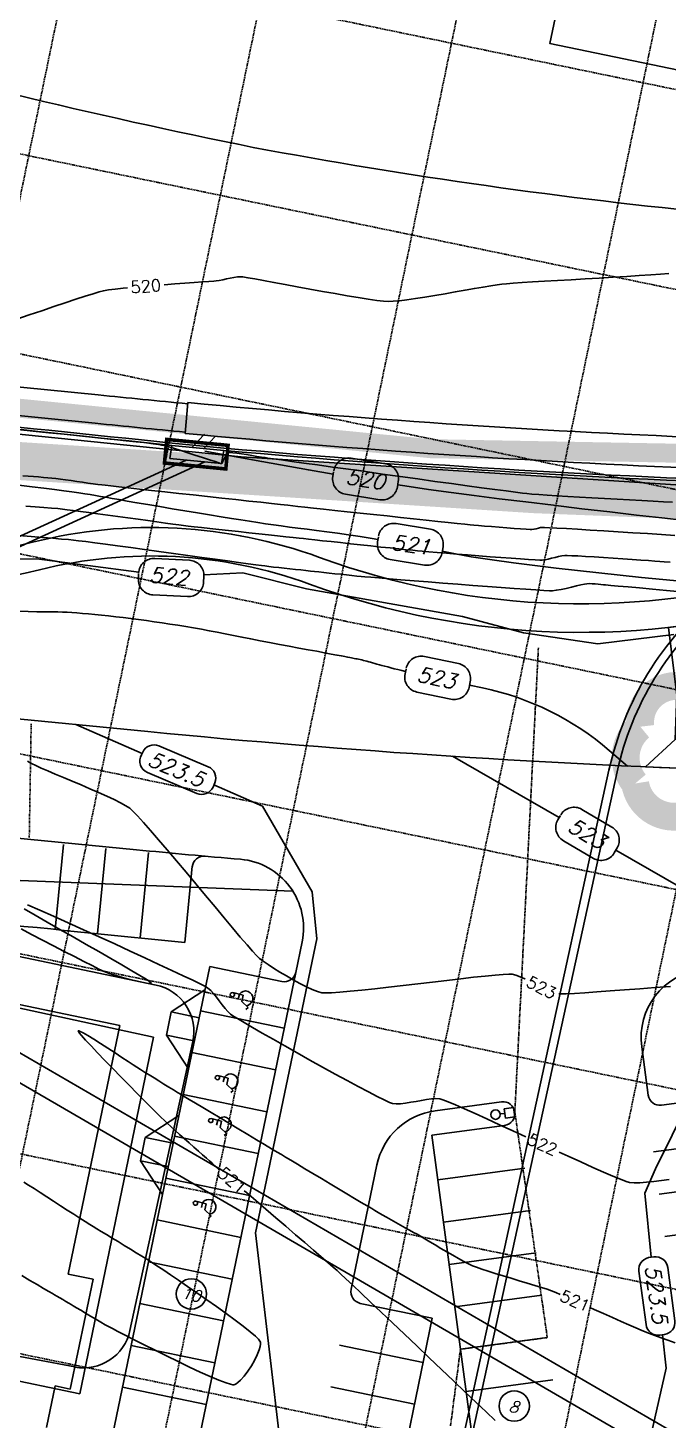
# Model space of a CAD drawing. Header units: inches. Extents: x 3071 to 5995, y 4947 to 7102.
# Drawn here: x 4398.5 to 4533.5, y 6333.6 to 6626.8 of the extents above; entities that cross this region are included whole.
import ezdxf

# ---------------------------------------------------------------- set-up
doc = ezdxf.new("R2010")
doc.units = ezdxf.units.IN
doc.header["$MEASUREMENT"] = 0
for name, pattern in [('DIVIDE2', [0.625, 0.25, -0.125, 0, -0.125, 0, -0.125]), ('HIDDEN', [0.375, 0.25, -0.125]), ('PHANTOM2', [1.25, 0.625, -0.125, 0.125, -0.125, 0.125, -0.125])]:
    doc.linetypes.add(name, pattern=pattern)
for name, color, linetype in [('BOC', 4, 'Continuous'), ('COUNT', 11, 'Continuous'), ('EC', 3, 'Continuous'), ('EX-BOC', 41, 'Continuous'), ('EX-GUT', 41, 'Continuous'), ('EX-STORM', 150, 'Continuous'), ('EX-UTIL-STM', 150, 'Continuous'), ('FUT-PBC', 78, 'Continuous'), ('FUT-SITES', 78, 'Continuous'), ('GRID', 254, 'HIDDEN'), ('hatch-ol', 7, 'Continuous'), ('I-P', 3, 'Continuous'), ('INLET PROTECTION', 5, 'Continuous'), ('LIGHTS', 7, 'Continuous'), ('LIMITS OF DISTURBANCE', 1, 'HIDDEN'), ('LOTLINE', 3, 'PHANTOM2'), ('LS-WALKS', 7, 'Continuous'), ('PC', 43, 'Continuous'), ('PROP-PAD', 77, 'Continuous'), ('PSTM', 3, 'Continuous'), ('SANDBAGS', 3, 'Continuous'), ('sidewalk', 7, 'Continuous'), ('SILT FENCE', 200, 'Continuous'), ('STRIPING', 11, 'Continuous')]:
    doc.layers.add(name, color=color, linetype=linetype)
doc.styles.add('L50', font='simplex', dxfattribs={"height": 2.5})
doc.styles.add('L60', font='SIMPLEX.shx', dxfattribs={"height": 2.4})
doc.styles.add('L80', font='simplex.shx', dxfattribs={"oblique": 15, "height": 4})

msp = doc.modelspace()

# ---------------------------------------------------------------- linework, layer by layer
at = {"layer": 'BOC', "color": 7}
for p, q in [((4423.81, 6478.6), (4336.75, 6487.07)), ((4421.39, 6453.72), (4334.33, 6462.18)), ((4454.99, 6427.89), (4456.32, 6434.31)), ((4454.99, 6427.89), (4431.81, 6316.27)), ((4529.3, 6402.04), (4527.94, 6412.19)), ((4498.37, 6400.62), (4484.38, 6398.75)), ((4547.47, 6401.95), (4532.11, 6399.9)), ((4499.03, 6395.66), (4483.67, 6393.61)), ((4483.67, 6393.61), (4493.34, 6321.25)), ((4466.66, 6361.13), (4472.1, 6387.32)), ((4483.78, 6355.02), (4468.6, 6358.17)), ((4472.6, 6301.17), (4483.78, 6355.02))]:
    msp.add_line(p, q, dxfattribs=at)
for centre, radius, start, end in [((4617.29, 8469.22), 2000, 264.44843, 268.12025), ((4617.29, 8469.22), 2025, 264.44843, 265.07281), ((4442.12, 6437.26), 14.5, 348.2726, 85.0728), ((4542.31, 6414.12), 14.5, 97.6144, 187.6144), ((4498.7, 6398.14), 2.5, 7.6144, 97.6144), ((4531.77, 6402.38), 2.5, 187.6144, 277.6144), ((4486.3, 6384.37), 14.5, 97.6144, 168.2726), ((4498.7, 6398.14), 2.5, 277.6144, 7.6144), ((4469.11, 6360.62), 2.5, 168.2726, 258.2726)]:
    msp.add_arc(centre, radius, start, end, dxfattribs=at)
at = {"layer": 'COUNT', "color": 7}
msp.add_circle((4501.05, 6336.55), 3.2, dxfattribs=at)
at = {"layer": 'EC', "color": 44, "ltscale": 0.4, "flags": 128}
for points, elevation in [([(4427.23, 6572.73), (4427.25, 6572.73), (4429.49, 6572.9), (4431.62, 6573.06), (4433.58, 6573.19), (4435.29, 6573.32), (4436.68, 6573.42), (4437.68, 6573.5), (4438.22, 6573.55), (4438.87, 6573.65), (4439.59, 6573.8), (4440.37, 6573.97), (4441.17, 6574.14), (4441.95, 6574.29), (4442.68, 6574.39), (4443.32, 6574.43), (4443.85, 6574.38), (4444.89, 6574.21), (4446.37, 6573.95), (4448.21, 6573.62), (4450.37, 6573.23), (4452.75, 6572.79), (4455.3, 6572.31), (4457.95, 6571.83), (4460.63, 6571.34), (4463.28, 6570.87), (4465.81, 6570.42), (4468.17, 6570.03), (4470.28, 6569.69), (4472.09, 6569.43), (4473.51, 6569.26), (4474.49, 6569.19), (4475.5, 6569.24), (4476.83, 6569.36), (4478.44, 6569.57), (4480.25, 6569.83), (4482.23, 6570.14), (4484.32, 6570.49), (4486.46, 6570.85), (4488.6, 6571.22), (4490.68, 6571.59), (4492.66, 6571.94), (4494.48, 6572.25), (4496.09, 6572.51), (4497.43, 6572.72), (4498.44, 6572.85), (4499.4, 6572.94), (4500.84, 6573.05), (4502.71, 6573.17), (4504.92, 6573.31), (4507.43, 6573.46), (4510.15, 6573.62), (4513.03, 6573.79), (4515.99, 6573.97), (4518.98, 6574.14), (4521.93, 6574.32), (4524.76, 6574.49), (4527.41, 6574.66), (4529.82, 6574.81), (4531.92, 6574.96), (4533.64, 6575.09)], 520), ([(4396.16, 6565.46), (4398.8, 6566.37), (4401.42, 6567.26), (4403.96, 6568.13), (4406.37, 6568.94), (4408.59, 6569.68), (4410.57, 6570.33), (4412.24, 6570.85), (4413.55, 6571.24), (4414.45, 6571.46), (4415.48, 6571.64), (4416.89, 6571.82), (4418.62, 6572), (4419.49, 6572.09)], 520), ([(4534.45, 6526.92), (4532.52, 6527.02), (4530.33, 6527.14), (4527.94, 6527.28), (4525.39, 6527.42), (4522.76, 6527.56), (4520.08, 6527.71), (4517.42, 6527.86), (4514.82, 6528.01), (4512.35, 6528.15), (4510.05, 6528.29), (4507.99, 6528.42), (4506.22, 6528.54), (4504.78, 6528.65), (4503.74, 6528.74), (4502.78, 6528.84), (4501.29, 6529.03), (4499.32, 6529.29), (4496.93, 6529.6), (4494.17, 6529.97), (4491.11, 6530.39), (4487.81, 6530.84), (4484.32, 6531.32), (4480.7, 6531.82), (4477.01, 6532.33), (4473.31, 6532.85), (4469.66, 6533.36), (4466.11, 6533.85), (4462.73, 6534.32), (4459.56, 6534.77), (4456.68, 6535.17), (4454.14, 6535.53), (4452, 6535.83), (4450.31, 6536.06), (4449.13, 6536.23), (4448.53, 6536.31), (4447.74, 6536.43), (4446.78, 6536.58), (4445.72, 6536.76), (4444.62, 6536.94), (4443.54, 6537.11), (4442.55, 6537.25), (4441.72, 6537.35), (4441.21, 6537.39), (4440.93, 6537.38), (4440.81, 6537.36), (4440.76, 6537.35), (4440.7, 6537.31), (4440.56, 6537.19), (4440.35, 6536.91), (4440.07, 6536.44), (4439.75, 6535.81), (4439.55, 6535.38), (4439.45, 6535.16), (4439.41, 6535.08), (4439.4, 6535.07), (4439.39, 6535.06), (4439.33, 6535.06), (4439.23, 6535.08), (4439.12, 6535.1), (4438.8, 6535.2), (4437.98, 6535.47), (4436.78, 6535.86), (4435.3, 6536.34), (4433.69, 6536.86), (4432.05, 6537.39), (4430.51, 6537.88), (4429.19, 6538.3), (4428.2, 6538.61), (4427.68, 6538.76), (4427.21, 6538.87), (4426.66, 6538.97), (4426.07, 6539.07), (4425.48, 6539.16), (4424.93, 6539.25), (4424.45, 6539.31), (4423.99, 6539.37), (4422.92, 6539.48), (4421.32, 6539.66), (4419.25, 6539.88), (4416.77, 6540.14), (4413.95, 6540.44), (4410.86, 6540.77), (4407.57, 6541.12), (4404.14, 6541.48), (4400.63, 6541.85), (4397.12, 6542.22)], 520), ([(4534.9, 6519.94), (4532.1, 6520.12), (4529.13, 6520.31), (4526.06, 6520.5), (4522.98, 6520.69), (4519.96, 6520.88), (4517.08, 6521.05), (4514.41, 6521.22), (4512.04, 6521.36), (4510.03, 6521.47), (4508.48, 6521.56), (4507.44, 6521.62), (4507.01, 6521.63), (4506.61, 6521.57), (4506.14, 6521.46), (4505.66, 6521.34), (4505.19, 6521.23), (4504.79, 6521.18), (4504.38, 6521.18), (4503.55, 6521.23), (4502.4, 6521.31), (4501.01, 6521.41), (4499.47, 6521.53), (4497.87, 6521.65), (4496.28, 6521.78), (4494.8, 6521.9), (4493.51, 6522.01), (4492.5, 6522.1), (4491.79, 6522.17), (4490.62, 6522.28), (4489.05, 6522.45), (4487.13, 6522.65), (4484.92, 6522.88), (4482.47, 6523.14), (4479.84, 6523.42), (4477.07, 6523.72), (4474.24, 6524.02), (4471.38, 6524.33), (4468.56, 6524.63), (4465.83, 6524.93), (4463.24, 6525.2), (4460.85, 6525.46), (4458.71, 6525.69), (4456.89, 6525.89), (4455.42, 6526.05), (4454.37, 6526.16), (4453.31, 6526.28), (4451.78, 6526.44), (4449.86, 6526.65), (4447.6, 6526.9), (4445.07, 6527.17), (4442.32, 6527.47), (4439.41, 6527.79), (4436.41, 6528.11), (4433.37, 6528.45), (4430.34, 6528.78), (4427.4, 6529.1), (4424.6, 6529.4), (4422.01, 6529.69), (4419.67, 6529.95), (4417.65, 6530.17), (4416.01, 6530.35), (4414.81, 6530.49), (4414.11, 6530.57), (4413.25, 6530.68), (4412.26, 6530.81), (4411.17, 6530.97), (4410, 6531.13), (4408.81, 6531.3), (4407.62, 6531.47), (4406.46, 6531.63), (4405.38, 6531.77), (4404.4, 6531.9), (4403.57, 6531.99), (4402.74, 6532.07), (4401.8, 6532.16), (4400.78, 6532.24), (4399.69, 6532.32), (4398.58, 6532.41), (4397.46, 6532.49)], 521), ([(4533.92, 6514.28), (4532.66, 6514.39), (4531.75, 6514.46), (4530.73, 6514.54), (4529.37, 6514.63), (4527.73, 6514.75), (4525.89, 6514.88), (4523.92, 6515.01), (4521.88, 6515.15), (4519.85, 6515.28), (4517.89, 6515.4), (4516.08, 6515.51), (4514.49, 6515.6), (4513.18, 6515.66), (4512.22, 6515.7), (4511.69, 6515.7), (4511.09, 6515.62), (4510.41, 6515.48), (4509.69, 6515.3), (4508.94, 6515.11), (4508.22, 6514.94), (4507.54, 6514.8), (4506.94, 6514.72), (4506.43, 6514.73), (4505.46, 6514.78), (4504.09, 6514.86), (4502.39, 6514.98), (4500.43, 6515.12), (4498.26, 6515.28), (4495.96, 6515.45), (4493.6, 6515.64), (4491.23, 6515.82), (4488.93, 6516.01), (4486.75, 6516.18), (4484.77, 6516.34), (4483.05, 6516.49), (4481.66, 6516.61), (4480.66, 6516.69), (4479.64, 6516.79), (4478.3, 6516.92), (4476.69, 6517.09), (4474.87, 6517.28), (4472.89, 6517.49), (4470.8, 6517.72), (4468.65, 6517.95), (4466.51, 6518.18), (4464.42, 6518.41), (4462.43, 6518.62), (4460.61, 6518.82), (4459.01, 6519), (4457.67, 6519.14), (4456.65, 6519.25), (4455.7, 6519.36), (4454.43, 6519.49), (4452.9, 6519.66), (4451.15, 6519.84), (4449.23, 6520.05), (4447.19, 6520.27), (4445.08, 6520.5), (4442.94, 6520.73), (4440.83, 6520.96), (4438.79, 6521.19), (4436.86, 6521.4), (4435.1, 6521.59), (4433.56, 6521.77), (4432.27, 6521.91), (4431.3, 6522.03), (4430.33, 6522.15), (4429.04, 6522.32), (4427.49, 6522.53), (4425.72, 6522.78), (4423.79, 6523.04), (4421.73, 6523.33), (4419.61, 6523.62), (4417.46, 6523.92), (4415.33, 6524.21), (4413.28, 6524.5), (4411.36, 6524.76), (4409.6, 6524.99), (4408.06, 6525.19), (4406.79, 6525.35), (4405.84, 6525.46), (4404.82, 6525.57), (4403.48, 6525.68), (4401.86, 6525.82), (4400.03, 6525.97), (4398.04, 6526.12)], 522), ([(4536.26, 6508.08), (4533.14, 6508.36), (4530.19, 6508.62), (4527.46, 6508.87), (4525.04, 6509.09), (4522.99, 6509.27), (4521.39, 6509.41), (4520.32, 6509.51), (4519.84, 6509.55), (4519.33, 6509.59), (4518.73, 6509.65), (4518.1, 6509.71), (4517.47, 6509.75), (4516.88, 6509.77), (4516.37, 6509.76), (4515.87, 6509.69), (4515.12, 6509.52), (4514.18, 6509.3), (4513.12, 6509.04), (4512.01, 6508.78), (4510.92, 6508.55), (4509.92, 6508.37), (4509.09, 6508.27), (4508.46, 6508.28), (4507.27, 6508.34), (4505.6, 6508.44), (4503.5, 6508.58), (4501.06, 6508.75), (4498.33, 6508.95), (4495.39, 6509.17), (4492.31, 6509.41), (4489.16, 6509.65), (4485.99, 6509.9), (4482.9, 6510.14), (4479.93, 6510.38), (4477.17, 6510.6), (4474.68, 6510.8), (4472.53, 6510.98), (4470.79, 6511.12), (4469.52, 6511.23), (4468.81, 6511.29), (4467.89, 6511.38), (4466.84, 6511.48), (4465.69, 6511.61), (4464.48, 6511.74), (4463.25, 6511.87), (4462.05, 6512), (4460.9, 6512.13), (4459.84, 6512.24), (4458.93, 6512.34), (4458.09, 6512.43), (4457.13, 6512.54), (4456.05, 6512.65), (4454.91, 6512.77), (4453.73, 6512.9), (4452.55, 6513.03), (4451.41, 6513.15), (4450.32, 6513.27), (4449.34, 6513.39), (4448.49, 6513.49), (4447.79, 6513.58), (4446.59, 6513.74), (4444.95, 6513.96), (4442.92, 6514.24), (4440.58, 6514.56), (4437.97, 6514.92), (4435.16, 6515.31), (4432.21, 6515.71), (4429.18, 6516.13), (4426.13, 6516.55), (4423.11, 6516.96), (4420.19, 6517.36), (4417.43, 6517.73), (4414.89, 6518.07), (4412.63, 6518.37), (4410.7, 6518.62), (4409.18, 6518.81), (4408.11, 6518.94), (4407.06, 6519.04), (4405.59, 6519.17), (4403.76, 6519.33), (4401.62, 6519.51), (4399.22, 6519.7), (4396.63, 6519.91)], 523), ([(4398.43, 6472.35), (4399.3, 6471.86), (4400.15, 6471.44), (4401.29, 6470.93), (4402.69, 6470.32), (4404.28, 6469.65), (4406.01, 6468.92), (4407.84, 6468.15), (4409.72, 6467.36), (4411.6, 6466.56), (4413.42, 6465.77), (4415.14, 6465), (4416.71, 6464.27), (4418.07, 6463.59), (4419.18, 6462.98), (4419.99, 6462.45), (4420.66, 6461.86), (4421.64, 6460.85), (4422.89, 6459.47), (4424.38, 6457.78), (4426.06, 6455.84), (4427.89, 6453.69), (4429.84, 6451.39), (4431.86, 6448.98), (4433.91, 6446.52), (4435.96, 6444.07), (4437.96, 6441.67), (4439.88, 6439.38), (4441.67, 6437.25), (4443.3, 6435.34), (4444.72, 6433.68), (4445.9, 6432.35), (4446.8, 6431.38), (4447.37, 6430.83), (4448.14, 6430.24), (4449.14, 6429.55), (4450.32, 6428.78), (4451.62, 6427.96), (4453.01, 6427.13), (4454.44, 6426.32), (4455.86, 6425.55), (4457.22, 6424.87), (4458.47, 6424.29), (4459.57, 6423.86), (4460.48, 6423.6), (4461.25, 6423.55), (4462.54, 6423.59), (4464.29, 6423.71), (4466.43, 6423.9), (4468.9, 6424.15), (4471.63, 6424.44), (4474.55, 6424.77), (4477.6, 6425.12), (4480.72, 6425.48), (4483.83, 6425.85), (4486.87, 6426.21), (4489.77, 6426.55), (4492.47, 6426.85), (4494.9, 6427.12), (4497, 6427.33), (4498.69, 6427.47), (4499.92, 6427.54), (4500.62, 6427.52), (4501.41, 6427.32), (4502.3, 6426.98), (4503.27, 6426.54), (4503.37, 6426.49)], 523), ([(4397.07, 6437.08), (4399.28, 6435.9), (4401.57, 6434.69), (4403.88, 6433.48), (4406.15, 6432.31), (4408.31, 6431.2), (4410.29, 6430.19), (4412.05, 6429.31), (4413.5, 6428.6), (4414.59, 6428.08), (4415.26, 6427.79), (4416.17, 6427.48), (4417.33, 6427.13), (4418.64, 6426.76), (4420, 6426.4), (4421.34, 6426.08), (4422.55, 6425.82), (4423.54, 6425.64), (4424.12, 6425.58), (4424.4, 6425.59), (4424.5, 6425.63), (4424.52, 6425.66), (4424.52, 6425.68), (4424.43, 6425.77), (4424.13, 6425.98), (4423.43, 6426.43), (4422.13, 6427.23), (4420.41, 6428.25), (4418.35, 6429.45), (4416.01, 6430.8), (4413.46, 6432.26), (4410.77, 6433.79), (4408.02, 6435.36), (4405.27, 6436.93), (4402.58, 6438.47), (4400.04, 6439.92), (4397.7, 6441.27)], 522), ([(4398.43, 6442.15), (4401.05, 6441), (4403.93, 6439.71), (4407.01, 6438.33), (4410.22, 6436.87), (4413.51, 6435.38), (4416.81, 6433.87), (4420.06, 6432.39), (4423.19, 6430.95), (4426.14, 6429.58), (4428.84, 6428.32), (4431.24, 6427.19), (4433.26, 6426.22), (4434.85, 6425.45), (4435.94, 6424.9), (4436.47, 6424.59), (4437.05, 6424.08), (4437.64, 6423.43), (4438.25, 6422.68), (4438.86, 6421.87), (4439.47, 6421.07), (4440.07, 6420.31), (4440.65, 6419.64), (4441.22, 6419.1), (4441.72, 6418.76), (4442.7, 6418.16), (4444.1, 6417.33), (4445.86, 6416.3), (4447.91, 6415.11), (4450.21, 6413.8), (4452.69, 6412.39), (4455.3, 6410.92), (4457.97, 6409.42), (4460.65, 6407.93), (4463.28, 6406.48), (4465.8, 6405.11), (4468.16, 6403.84), (4470.29, 6402.71), (4472.14, 6401.75), (4473.64, 6401.01), (4474.74, 6400.5), (4475.39, 6400.27), (4476.17, 6400.19), (4477.1, 6400.22), (4478.12, 6400.34), (4479.22, 6400.52), (4480.35, 6400.72), (4481.48, 6400.93), (4482.58, 6401.11), (4483.61, 6401.25), (4484.54, 6401.3), (4485.34, 6401.25), (4485.99, 6401.05), (4487.11, 6400.62), (4488.65, 6399.97), (4490.56, 6399.14), (4492.78, 6398.15), (4495.26, 6397.03), (4497.94, 6395.8), (4500.77, 6394.51), (4503.5, 6393.26)], 522), ([(4510.46, 6423.36), (4510.73, 6423.34), (4512, 6423.37), (4513.77, 6423.46), (4515.95, 6423.6), (4518.48, 6423.77), (4521.3, 6423.98), (4524.33, 6424.21), (4527.5, 6424.45), (4530.75, 6424.69), (4534, 6424.93)], 523), ([(4438.98, 6386.3), (4438.29, 6386.89), (4437.37, 6387.69), (4436.8, 6388.18), (4436.14, 6388.76), (4435.35, 6389.46), (4434.45, 6390.24), (4433.49, 6391.09), (4432.48, 6391.98), (4431.47, 6392.88), (4430.47, 6393.77), (4429.51, 6394.63), (4428.63, 6395.43), (4427.86, 6396.14), (4427.22, 6396.75), (4426.62, 6397.33), (4425.7, 6398.24), (4424.51, 6399.43), (4423.1, 6400.84), (4421.53, 6402.41), (4419.86, 6404.11), (4418.13, 6405.86), (4416.41, 6407.62), (4414.75, 6409.33), (4413.2, 6410.93), (4411.82, 6412.39), (4410.67, 6413.63), (4409.8, 6414.61), (4409.34, 6415.16), (4409.16, 6415.43), (4409.11, 6415.53), (4409.12, 6415.56), (4409.15, 6415.57), (4409.26, 6415.56), (4409.54, 6415.45), (4410.14, 6415.15), (4411.16, 6414.56), (4412.42, 6413.79), (4413.85, 6412.88), (4415.36, 6411.91), (4416.88, 6410.91), (4418.33, 6409.96), (4419.64, 6409.1), (4420.72, 6408.39), (4421.51, 6407.89), (4422.26, 6407.43), (4423.12, 6406.89), (4424.08, 6406.3), (4425.1, 6405.67), (4426.15, 6405.02), (4427.2, 6404.37), (4428.22, 6403.74), (4429.18, 6403.15), (4430.05, 6402.62), (4430.8, 6402.16), (4431.48, 6401.75), (4432.51, 6401.13), (4433.84, 6400.33), (4435.41, 6399.4), (4437.16, 6398.35), (4439.04, 6397.22), (4441, 6396.06), (4442.96, 6394.88), (4444.89, 6393.73), (4446.72, 6392.64), (4448.4, 6391.63), (4449.87, 6390.75), (4451.08, 6390.04), (4451.96, 6389.51), (4452.83, 6388.99), (4453.97, 6388.3), (4455.35, 6387.48), (4456.92, 6386.54), (4458.62, 6385.52), (4460.4, 6384.45), (4462.21, 6383.37), (4464.01, 6382.29), (4465.74, 6381.25), (4467.36, 6380.29), (4468.81, 6379.42), (4470.04, 6378.69), (4471.01, 6378.12), (4471.66, 6377.74), (4472.38, 6377.32), (4473.22, 6376.84), (4474.14, 6376.32), (4475.11, 6375.78), (4476.11, 6375.22), (4477.1, 6374.66), (4478.08, 6374.11), (4479, 6373.6), (4479.83, 6373.13), (4480.57, 6372.72), (4481.28, 6372.31), (4482.18, 6371.78), (4483.23, 6371.15), (4484.39, 6370.47), (4485.61, 6369.74), (4486.87, 6369.01), (4488.12, 6368.29), (4489.32, 6367.61), (4490.44, 6367), (4491.42, 6366.49), (4492.25, 6366.1), (4493.08, 6365.77), (4494.19, 6365.38), (4495.54, 6364.94), (4497.06, 6364.47), (4498.7, 6363.97), (4500.41, 6363.45), (4502.12, 6362.94), (4503.79, 6362.44), (4505.36, 6361.96), (4506.77, 6361.52), (4507.97, 6361.13), (4508.91, 6360.8), (4509.81, 6360.44), (4510.77, 6360.04)], 521), ([(4510.5, 6390.05), (4512.39, 6389.18), (4515.1, 6387.95), (4517.61, 6386.82), (4519.88, 6385.82), (4521.85, 6384.97), (4523.45, 6384.3), (4524.64, 6383.85), (4525.36, 6383.63), (4526.31, 6383.55), (4527.52, 6383.58), (4528.92, 6383.7), (4530.46, 6383.87), (4532.08, 6384.08), (4533.72, 6384.28)], 522), ([(4397.25, 6364.02), (4398.94, 6363.02), (4400.49, 6362.12), (4401.83, 6361.33), (4402.92, 6360.69), (4403.69, 6360.24), (4404.09, 6360), (4404.62, 6359.69), (4405.22, 6359.34), (4405.86, 6358.97), (4406.51, 6358.59), (4407.11, 6358.24), (4407.63, 6357.93), (4408.08, 6357.66), (4408.77, 6357.24), (4409.64, 6356.71), (4410.64, 6356.1), (4411.72, 6355.46), (4412.8, 6354.81), (4413.86, 6354.19), (4414.82, 6353.65), (4415.63, 6353.21), (4416.32, 6352.85), (4417.47, 6352.25), (4419.02, 6351.46), (4420.9, 6350.5), (4423.02, 6349.43), (4425.32, 6348.28), (4427.73, 6347.09), (4430.17, 6345.91), (4432.57, 6344.76), (4434.85, 6343.7), (4436.95, 6342.76), (4438.8, 6341.99), (4440.31, 6341.42), (4441.23, 6341.14), (4441.73, 6341.04), (4441.97, 6341.03), (4442.05, 6341.05), (4442.16, 6341.09), (4442.41, 6341.21), (4442.8, 6341.49), (4443.37, 6342.01), (4444.13, 6342.87), (4444.89, 6343.89), (4445.63, 6345.01), (4446.31, 6346.17), (4446.88, 6347.31), (4447.3, 6348.36), (4447.51, 6349.1), (4447.57, 6349.57), (4447.57, 6349.84), (4447.55, 6349.95), (4447.53, 6350.03), (4447.42, 6350.23), (4447.12, 6350.6), (4446.48, 6351.23), (4445.35, 6352.21), (4443.9, 6353.36), (4442.2, 6354.65), (4440.31, 6356.04), (4438.3, 6357.48), (4436.22, 6358.94), (4434.15, 6360.37), (4432.14, 6361.75), (4430.26, 6363.03), (4428.58, 6364.17), (4427.15, 6365.13), (4426.03, 6365.88), (4425.3, 6366.37), (4424.55, 6366.86), (4423.62, 6367.45), (4422.55, 6368.12), (4421.37, 6368.84), (4420.11, 6369.61), (4418.82, 6370.39), (4417.52, 6371.17), (4416.26, 6371.93), (4415.07, 6372.65), (4413.99, 6373.3), (4413.05, 6373.87), (4412.29, 6374.35), (4411.55, 6374.81), (4410.6, 6375.41), (4409.47, 6376.14), (4408.2, 6376.95), (4406.82, 6377.83), (4405.39, 6378.75), (4403.93, 6379.69), (4402.49, 6380.62), (4401.1, 6381.51), (4399.8, 6382.34), (4398.64, 6383.09), (4397.64, 6383.73)], 522), ([(4497.01, 6333.49), (4495.13, 6335.29), (4493.01, 6337.3), (4490.7, 6339.5), (4488.26, 6341.83), (4485.71, 6344.26), (4483.1, 6346.73), (4480.49, 6349.22), (4477.9, 6351.68), (4475.39, 6354.06), (4473.01, 6356.32), (4470.78, 6358.42), (4468.77, 6360.33), (4467.01, 6361.99), (4465.55, 6363.36), (4464.42, 6364.41), (4463.69, 6365.09), (4462.89, 6365.8), (4461.77, 6366.78), (4460.37, 6367.99), (4458.74, 6369.4), (4456.92, 6370.96), (4454.96, 6372.64), (4452.9, 6374.41), (4450.79, 6376.21), (4448.67, 6378.03), (4446.59, 6379.81), (4444.59, 6381.51), (4444.14, 6381.9)], 521), ([(4516.98, 6357.31), (4517.93, 6356.89), (4519.86, 6356.03), (4521.76, 6355.18), (4523.57, 6354.37), (4525.22, 6353.64), (4526.67, 6353.01), (4527.84, 6352.5), (4528.69, 6352.15), (4529.6, 6351.8), (4530.73, 6351.39), (4532.04, 6350.92), (4533.47, 6350.41), (4534.97, 6349.88)], 521)]:
    msp.add_lwpolyline(points, dxfattribs=dict(at, elevation=elevation))
at = {"layer": 'EX-BOC', "color": 7}
for points in [[(3928.81, 6631.65), (3980.49, 6616.37), (4032.49, 6602.26), (4084.58, 6589.64), (4137.98, 6578.15), (4184.95, 6569.13), (4195.54, 6567.28, 0.01364), (4324.87, 6549.01, -0.004355), (4428.88, 6538.86), (4439.79, 6537.83, 0.014718), (4564.32, 6530.42), (4575.23, 6530.06, 0.014632), (4650.48, 6529.79), (4656.45, 6529.88), (4666.13, 6530.1, -0.515766), (4689.86, 6510.27), (4694.02, 6478.49), (4699.95, 6433.68)], [(4342.36, 6592.61), (4345.54, 6626.22, 0.021175), (4445.98, 6601.67, 0.022071), (4544.64, 6587.71, 0.022886), (4642.21, 6582.84, 0.024194), (4748.36, 6587.87, 1.161851)]]:
    msp.add_lwpolyline(points, format="xyb", dxfattribs=at)
at = {"layer": 'EX-GUT', "color": 7}
msp.add_lwpolyline([(3928.96, 6632.13), (3980.63, 6616.85), (4032.62, 6602.75), (4084.69, 6590.13), (4138.08, 6578.64), (4185.04, 6569.62), (4195.62, 6567.77, 0.013639), (4324.92, 6549.51, -0.004355), (4428.93, 6539.36), (4439.83, 6538.33, 0.014718), (4564.34, 6530.92), (4575.25, 6530.56, 0.014633), (4650.47, 6530.29), (4656.44, 6530.38), (4666.06, 6530.6, -0.513958), (4690.36, 6510.28), (4694.51, 6478.56), (4700.45, 6433.74)], format="xyb", dxfattribs=at)
at = {"layer": 'EX-STORM', "color": 5}
for p, q in [((4431.64, 6541.43), (4432.25, 6547.9)), ((4433.12, 6538.53), (4435.78, 6541.29)), ((4435.67, 6538.29), (4438.1, 6540.82)), ((4748.25, 6207.05), (4245.11, 6498.96)), ((4745.49, 6202.29), (4240.79, 6495.11))]:
    msp.add_line(p, q, dxfattribs=at)
for points in [[(3826.94, 6676, 0.014942), (3999.48, 6620.54, 0.02414), (4146.37, 6585.71, 0.014135), (4312.84, 6559.47), (4413.33, 6549.54, 0.002367), (4432.23, 6547.65, 0.002367)], [(3825.3, 6670.22, 0.014911), (3997.82, 6614.78, 0.02414), (4145.27, 6579.81, 0.014143), (4312.16, 6553.51), (4412.72, 6543.57, 0.002365), (4431.66, 6541.68, 0.002365)], [(4432.25, 6547.9, 0.027224), (4650.35, 6539.04, 0.015635), (4787.47, 6545.23, 0.018516), (4883.93, 6556.21), (5427.97, 6629.37)], [(4431.64, 6541.43, 0.027224), (4650.44, 6532.54, 0.015635), (4787.97, 6538.75, 0.018506), (4884.85, 6549.78), (5431.8, 6623.33)]]:
    msp.add_lwpolyline(points, format="xyb", dxfattribs=at)
at = {"layer": 'EX-UTIL-STM', "color": 5}
for p, q in [((4428.41, 6536.12), (4428.88, 6538.86)), ((4439.32, 6535.09), (4439.79, 6537.83)), ((4428.41, 6536.12), (4439.32, 6535.09))]:
    msp.add_line(p, q, dxfattribs=at)
at = {"layer": 'FUT-PBC', "color": 7}
for p, q in [((4435.84, 6424.21), (4428.74, 6419.55)), ((4428.74, 6419.55), (4427.73, 6414.66)), ((4434.62, 6418.34), (4428.74, 6419.55)), ((4433.6, 6413.44), (4427.73, 6414.66)), ((4432.38, 6407.56), (4427.73, 6414.66)), ((4430.35, 6397.77), (4423.25, 6393.12)), ((4423.25, 6393.12), (4422.24, 6388.22)), ((4429.13, 6391.9), (4423.25, 6393.12)), ((4426.89, 6381.13), (4422.24, 6388.22)), ((4428.11, 6387), (4422.24, 6388.22))]:
    msp.add_line(p, q, dxfattribs=at)
at = {"layer": 'FUT-SITES', "color": 7, "linetype": 'Continuous'}
for p, q in [((4404.27, 6436.93), (4406, 6454.85)), ((4413.22, 6436.07), (4414.96, 6453.98)), ((4422.18, 6435.2), (4423.92, 6453.11)), ((4431.63, 6434.18), (4433.18, 6450.25)), ((4414.7, 6322.38), (4436.85, 6429.11)), ((4452.03, 6425.96), (4436.85, 6429.11)), ((4443.91, 6423.09), (4441.7, 6423.62)), ((4443.1, 6423.28), (4442.86, 6422.28)), ((4443.59, 6421.77), (4443.91, 6423.09)), ((4452.55, 6416.15), (4434.92, 6419.8)), ((4444.92, 6420.5), (4443.59, 6421.77)), ((4444.44, 6420.1), (4444.92, 6420.5)), ((4450.72, 6407.33), (4433.09, 6410.99)), ((4440.76, 6405.61), (4438.55, 6406.14)), ((4439.96, 6405.8), (4439.71, 6404.8)), ((4440.44, 6404.29), (4440.76, 6405.61)), ((4448.89, 6398.52), (4431.26, 6402.18)), ((4441.78, 6403.02), (4440.44, 6404.29)), ((4441.3, 6402.62), (4441.78, 6403.02)), ((4439.35, 6396.55), (4437.14, 6397.08)), ((4438.54, 6396.74), (4438.3, 6395.74)), ((4439.03, 6395.23), (4439.35, 6396.55)), ((4447.06, 6389.71), (4429.43, 6393.37)), ((4440.36, 6393.97), (4439.03, 6395.23)), ((4439.88, 6393.56), (4440.36, 6393.97)), ((4445.23, 6380.9), (4427.6, 6384.56)), ((4436.13, 6379.17), (4433.92, 6379.7)), ((4435.32, 6379.36), (4435.08, 6378.36)), ((4435.81, 6377.85), (4436.13, 6379.17)), ((4443.4, 6372.08), (4425.78, 6375.74)), ((4437.15, 6376.58), (4435.81, 6377.85)), ((4436.66, 6376.18), (4437.15, 6376.58)), ((4441.57, 6363.27), (4423.95, 6366.93)), ((4439.74, 6354.46), (4422.12, 6358.12)), ((4437.91, 6345.65), (4420.29, 6349.31)), ((4436.08, 6336.84), (4418.46, 6340.49))]:
    msp.add_line(p, q, dxfattribs=at)
at = {"layer": 'FUT-SITES', "color": 7}
for p, q in [((4417.89, 6416.72), (4391.45, 6422.21)), ((4407.02, 6364.33), (4417.89, 6416.72)), ((4412.24, 6363.25), (4407.02, 6364.33)), ((4407.44, 6340.12), (4412.24, 6363.25)), ((4402.42, 6332.05), (4404.23, 6340.78)), ((4404.23, 6340.78), (4407.44, 6340.12))]:
    msp.add_line(p, q, dxfattribs=at)
msp.add_circle((4432.98, 6360.15), 3.2, dxfattribs=at)
at = {"layer": 'FUT-SITES', "color": 7, "linetype": 'Continuous'}
for centre, radius, start, end in [((4435.66, 6449.88), 2.5, 84.195, 174.4673), ((3096.24, -6725.03), 13226.8, 84.205519, 84.599714), ((4452.54, 6428.4), 2.5, 258.2726, 348.2726), ((4441.6, 6423.2), 0.43, 76.3991, 217.2527), ((4441.63, 6423.22), 0.462, 217.2527, 43.4905), ((4444.39, 6422.42), 1.55, 275.3656, 146.1707), ((4438.45, 6405.72), 0.43, 76.3991, 217.2527), ((4438.48, 6405.74), 0.462, 217.2527, 43.4905), ((4441.25, 6404.94), 1.55, 275.3656, 146.1707), ((4437.04, 6396.67), 0.43, 76.3991, 217.2527), ((4437.07, 6396.69), 0.462, 217.2527, 43.4905), ((4439.83, 6395.88), 1.55, 275.3656, 146.1707), ((4433.82, 6379.28), 0.43, 76.3991, 217.2527), ((4433.85, 6379.3), 0.462, 217.2527, 43.4905), ((4436.62, 6378.5), 1.55, 275.3656, 146.1707)]:
    msp.add_arc(centre, radius, start, end, dxfattribs=at)
at = {"layer": 'GRID', "color": 253, "linetype": 'HIDDEN'}
for p, q in [((3397.1, 6848.92), (5901.72, 6331.55)), ((4448.75, 6842.29), (4156.65, 5428.21)), ((4489.15, 6833.94), (4197.04, 5419.87)), ((4529.55, 6825.6), (4237.44, 5411.52)), ((4569.94, 6817.25), (4277.84, 5403.18)), ((3388.75, 6808.53), (5893.38, 6291.15)), ((4610.34, 6808.91), (4318.24, 5394.83)), ((3380.41, 6768.13), (5885.03, 6250.75)), ((3372.06, 6727.73), (5876.69, 6210.35)), ((3363.72, 6687.33), (5868.34, 6169.96)), ((3355.38, 6646.94), (5860, 6129.56)), ((3347.03, 6606.54), (5851.65, 6089.16)), ((3338.69, 6566.14), (5843.31, 6048.77))]:
    msp.add_line(p, q, dxfattribs=at)
at = {"layer": 'hatch-ol', "linetype": 'Continuous'}
msp.add_lwpolyline([(5243.04, 6535.97), (4968.26, 6501.09), (4960.28, 6529.8), (4979.65, 6559.14), (4807.92, 6536.88), (4738.54, 6532.03), (4587.1, 6529.95), (4537.29, 6530.41), (4443.51, 6536.5), (4309.72, 6550.09), (4197.79, 6566.78), (4113.36, 6582.3), (4029.68, 6602.49), (3947.12, 6625.84), (3919.58, 6634.42), (3826.07, 6666.4), (3818.72, 6668.41, 0.43909), (3759.32, 6620.85, 5.55152)], format="xyb", dxfattribs=at)
at = {"layer": 'hatch-ol'}
msp.add_lwpolyline([(4086.22, 6552.86, 0.089797), (4141.72, 6549.77, -0.153194), (4172.5, 6544.14, 0.187911), (4246.8, 6535.7, -0.203997), (4307.13, 6526.94, 0.200627), (4400.95, 6512.69, -0.150295), (4457.89, 6509.67, 0.162222), (4562.98, 6506.54, -0.167912), (4691.56, 6501.29, -0.012422), (4702.78, 6496.57), (4705.24, 6502.04, 0.012422), (4693.75, 6506.88, 0.167912), (4561.25, 6512.29, -0.162222), (4459.96, 6515.3, 0.150295), (4399.49, 6518.51, -0.200627), (4310.25, 6532.06, 0.203997), (4245.26, 6541.5, -0.187911), (4175.29, 6549.45, 0.153194), (4140.98, 6555.72, -0.089981), (4087.51, 6558.73), (4086.29, 6552.85)], format="xyb", dxfattribs=at)
at = {"layer": 'hatch-ol', "linetype": 'Continuous'}
msp.add_lwpolyline([(4533.56, 6500.52), (4538.52, 6501.14), (4540.38, 6486.47), (4539.99, 6476.72), (4545.75, 6470.5), (4528.76, 6471.18), (4535, 6476.92), (4535.37, 6486.26), (4533.56, 6500.52)], dxfattribs=at)
at = {"layer": 'I-P', "color": 5, "lineweight": 5, "const_width": 0.75, "elevation": 520}
msp.add_lwpolyline([(4440.72, 6538.9), (4427.78, 6540.15), (4427.3, 6535.18), (4440.24, 6533.93), (4440.72, 6538.9), (4438.94, 6539.08)], dxfattribs=at)
at = {"layer": 'INLET PROTECTION', "color": 170, "ltscale": 100, "const_width": 5.87}
msp.add_lwpolyline([(4541.43, 6485.16, 0.520567), (4541.43, 6485.16, 0.765195), (4527.64, 6479.64, 0.417879), (4526.54, 6467.67, 0.6649), (4541.45, 6464.07, 0.744833), (4558.37, 6461.19, 0.975642), (4569.92, 6471.25, 0.520567), (4568.41, 6484.68, 0.520567), (4558.64, 6484.63, 0.540264), (4541.43, 6485.16)], format="xyb", close=True, dxfattribs=at)
at = {"layer": 'LIGHTS', "color": 7}
for p, q in [((4498.93, 6399.18), (4500.92, 6399.44)), ((4499.2, 6397.2), (4498.93, 6399.18)), ((4500.92, 6399.44), (4501.18, 6397.46)), ((4498.1, 6398.06), (4499.07, 6398.19)), ((4501.18, 6397.46), (4499.2, 6397.2))]:
    msp.add_line(p, q, dxfattribs=at)
msp.add_circle((4497.11, 6397.93), 1, dxfattribs=at)
at = {"layer": 'LIMITS OF DISTURBANCE', "ltscale": 100, "const_width": 4}
msp.add_lwpolyline([(3679.5, 6238.82), (3758.78, 6633.57), (3789.01, 6667.88), (3825.7, 6669.48), (3889.8, 6648.08), (3970.06, 6623.42), (4091.85, 6592.19), (4191.85, 6571.61), (4379.82, 6548.38), (4483.42, 6538.2), (4641.77, 6535.29), (4765.92, 6537.88), (5101.74, 6580.26)], dxfattribs=at)
at = {"layer": 'LOTLINE', "color": 7}
for p, q in [((4501.18, 6398.47), (4506.15, 6496.23)), ((4508.03, 6350.96), (4501.18, 6398.47)), ((4489.7, 6348.51), (4508.03, 6350.96)), ((4487.63, 6332.38), (4489.7, 6348.51))]:
    msp.add_line(p, q, dxfattribs=at)
at = {"layer": 'LS-WALKS', "color": 7}
for points in [[(4705.24, 6502.04, 0.012422), (4693.75, 6506.88, 0.167912), (4561.25, 6512.29, -0.162222), (4459.96, 6515.3, 0.150295), (4399.49, 6518.51, -0.200627), (4310.25, 6532.06, 0.203997), (4245.26, 6541.5, -0.187911), (4175.29, 6549.45, 0.153194), (4140.98, 6555.72, -0.089797), (4087.62, 6558.7, -0.089797)], [(4702.78, 6496.57, 0.012422), (4691.56, 6501.29, 0.167912), (4562.98, 6506.54, -0.162222), (4457.89, 6509.67, 0.150295), (4400.95, 6512.69, -0.200627), (4307.13, 6526.94, 0.203997), (4246.8, 6535.7, -0.187911), (4172.5, 6544.14, 0.153194), (4141.72, 6549.77, -0.089797), (4086.22, 6552.86, -0.089797)]]:
    msp.add_lwpolyline(points, format="xyb", dxfattribs=at)
at = {"layer": 'PC', "color": 44}
for p, q in [((4488.7, 6516.06), (4485.89, 6516.6)), ((4400.36, 6514.99), (4385.14, 6514.78)), ((4421.87, 6512.17), (4400.36, 6514.99)), ((4491.94, 6515.43), (4488.7, 6516.06)), ((4443.82, 6512.05), (4435.63, 6511.61)), ((4457.28, 6508.65), (4443.82, 6512.05)), ((4490.13, 6502.83), (4457.28, 6508.65)), ((4503.01, 6499.43), (4490.13, 6502.83)), ((4518.7, 6497.06), (4503.01, 6499.43)), ((4534.72, 6499.09), (4518.7, 6497.06)), ((4491.63, 6488.41), (4494.34, 6487.84)), ((4524.93, 6471.36), (4521.1, 6474.64)), ((4459.44, 6434.99), (4458.46, 6444.88)), ((4352.46, 6440.43), (4425.54, 6425.21)), ((4446.53, 6373), (4459.44, 6434.99)), ((4433.27, 6413.3), (4420.03, 6352.47)), ((4408.39, 6344.77), (4382.39, 6349.72))]:
    msp.add_line(p, q, dxfattribs=at)
for points in [[(4462.89, 6532.84), (4457.64, 6533.74), (4447.82, 6535.49), (4435.83, 6537.65)], [(4472.31, 6519.07), (4471.12, 6519.27), (4468.55, 6519.68), (4466.1, 6520.05), (4463.76, 6520.38), (4461.52, 6520.68), (4459.39, 6520.96), (4457.37, 6521.22), (4455.45, 6521.47), (4453.64, 6521.7), (4451.92, 6521.93), (4450.27, 6522.15), (4448.63, 6522.39), (4446.96, 6522.63), (4445.23, 6522.9), (4443.4, 6523.18), (4441.41, 6523.5), (4439.23, 6523.85), (4436.83, 6524.25), (4434.28, 6524.67), (4431.63, 6525.11), (4428.95, 6525.56), (4426.33, 6526), (4423.83, 6526.42), (4421.51, 6526.82), (4419.46, 6527.17), (4417.72, 6527.47), (4416.25, 6527.73), (4414.97, 6527.96), (4413.83, 6528.16), (4412.75, 6528.35), (4411.67, 6528.52), (4410.52, 6528.7), (4409.24, 6528.89), (4407.76, 6529.11), (4406.06, 6529.34), (4404.11, 6529.6), (4401.9, 6529.88), (4399.41, 6530.19), (4396.61, 6530.54)], [(4537.04, 6523.06), (4532.2, 6523.6), (4526.86, 6524.21), (4521.19, 6524.87), (4515.31, 6525.56), (4509.36, 6526.27), (4503.5, 6526.98), (4497.86, 6527.67), (4492.58, 6528.34), (4487.72, 6528.97), (4482.98, 6529.62), (4477.98, 6530.36), (4476.49, 6530.59)], [(4400.4, 6503.81), (4378.06, 6504.71), (4363.02, 6504.39), (4344.01, 6500.81), (4341.33, 6499.65), (4340.14, 6498.99), (4339.26, 6498.02), (4338.48, 6497.03)], [(4478.13, 6491.27), (4477.36, 6491.45), (4476.53, 6491.66), (4475.76, 6491.85), (4475.04, 6492.04), (4474.37, 6492.22), (4473.75, 6492.38), (4473.16, 6492.54), (4472.62, 6492.69), (4472.11, 6492.84), (4471.64, 6492.97), (4471.19, 6493.09), (4470.76, 6493.21), (4470.36, 6493.32), (4469.98, 6493.42), (4469.6, 6493.52), (4469.24, 6493.61), (4468.89, 6493.69), (4468.56, 6493.76), (4468.23, 6493.83), (4467.92, 6493.9), (4467.62, 6493.96), (4467.33, 6494.02), (4467.05, 6494.08), (4466.74, 6494.15), (4466.38, 6494.22), (4465.92, 6494.31), (4465.34, 6494.42), (4464.6, 6494.56), (4463.65, 6494.74), (4462.48, 6494.95), (4461.06, 6495.21), (4459.42, 6495.52), (4457.6, 6495.85), (4455.65, 6496.21), (4453.62, 6496.59), (4451.54, 6496.98), (4449.47, 6497.37), (4447.45, 6497.76), (4445.51, 6498.13), (4443.65, 6498.5), (4441.86, 6498.85), (4440.13, 6499.19), (4438.43, 6499.52), (4436.76, 6499.84), (4435.11, 6500.15), (4433.46, 6500.45), (4431.8, 6500.73), (4430.14, 6501.01), (4428.47, 6501.27), (4426.8, 6501.52), (4425.14, 6501.76), (4423.49, 6501.99), (4421.85, 6502.21), (4420.22, 6502.42), (4418.62, 6502.61), (4417.05, 6502.79), (4415.52, 6502.97), (4414.04, 6503.12), (4412.63, 6503.27), (4411.28, 6503.39), (4410.02, 6503.5), (4408.85, 6503.6), (4407.78, 6503.68), (4406.78, 6503.74), (4405.81, 6503.78), (4404.85, 6503.81), (4403.86, 6503.83), (4402.81, 6503.84), (4401.67, 6503.83), (4400.4, 6503.81)], [(4408.59, 6480.08), (4422.6, 6473.98)], [(4488.02, 6473.4), (4510.52, 6460.49)], [(4437.73, 6467.38), (4448, 6462.9)], [(4448, 6462.9), (4458.46, 6444.88)], [(4522.48, 6453.62), (4539.98, 6443.58), (4553.17, 6445.44)], [(4395.04, 6447.29), (4454.36, 6445.03)], [(4537.89, 6400.67), (4530.87, 6386.5)], [(4530.87, 6386.5), (4528.59, 6381.36)], [(4528.59, 6381.36), (4529.94, 6367.88)], [(4454.75, 6303.13), (4446.53, 6373)], [(4532.29, 6351.55), (4533.08, 6344.51)], [(4533.08, 6344.51), (4527.63, 6320.38)]]:
    msp.add_lwpolyline(points, dxfattribs=at)
for points in [[(4463, 6533.53, -0.414214), (4466.7, 6536.2), (4473.94, 6535.03, -0.414214), (4476.61, 6531.32), (4476.42, 6530.13, -0.414214), (4472.72, 6527.46), (4465.47, 6528.63, -0.414214), (4462.8, 6532.33), (4462.97, 6533.35)], [(4472.43, 6519.76, -0.414214), (4476.13, 6522.43), (4483.37, 6521.25, -0.414214), (4486.04, 6517.55), (4485.85, 6516.36, -0.414214), (4482.14, 6513.69), (4474.9, 6514.86, -0.414214), (4472.23, 6518.56), (4472.4, 6519.58)], [(4478.28, 6491.95, -0.414214), (4482.1, 6494.44), (4489.28, 6492.94, -0.414214), (4491.78, 6489.11), (4491.53, 6487.93, -0.414214), (4487.7, 6485.43), (4480.52, 6486.94, -0.414214), (4478.03, 6490.76), (4478.24, 6491.77)], [(4422.48, 6473.7), (4422.71, 6474.25, -0.414214), (4426.1, 6475.62), (4436.54, 6471.21, -0.414214), (4437.92, 6467.82), (4437.54, 6466.93, -0.414214), (4434.15, 6465.56), (4423.71, 6469.97, -0.450689), (4422.48, 6473.7)], [(4510.88, 6461.09, -0.414214), (4515.29, 6462.23), (4521.62, 6458.51, -0.414214), (4522.76, 6454.09), (4522.15, 6453.05, -0.414214), (4517.73, 6451.91), (4511.41, 6455.63, -0.414214), (4510.26, 6460.05), (4510.78, 6460.93)], [(4529.91, 6367.88), (4530.5, 6367.96, -0.414214), (4533.41, 6365.75), (4534.93, 6354.51, -0.414214), (4532.72, 6351.61), (4531.76, 6351.47, -0.414214), (4528.85, 6353.69), (4527.33, 6364.92, -0.450689), (4529.91, 6367.88)]]:
    msp.add_lwpolyline(points, format="xyb", dxfattribs=at)
at = {"layer": 'PC', "color": 44, "elevation": 523.74}
msp.add_lwpolyline([(4421.86, 6512.01, -0.414214), (4425.25, 6515.07), (4432.57, 6514.7, -0.414214), (4435.63, 6511.31), (4435.57, 6510.1, -0.414214), (4432.18, 6507.04), (4424.86, 6507.41, -0.414214), (4421.8, 6510.8), (4421.85, 6511.83)], format="xyb", dxfattribs=at)
at = {"layer": 'PC', "color": 44, "linetype": 'DIVIDE2', "flags": 128}
msp.add_lwpolyline([(4399.2, 6480.26), (4398.8, 6456.33)], dxfattribs=at)
at = {"layer": 'PC', "color": 44}
for centre, radius, start, end in [((4605.91, 7308.89), 801.61, 261.826, 272.17243), ((4482.01, 6429.12), 60, 49.3482, 78.1431), ((4423.5, 6415.42), 10, 347.718, 78.2371), ((4410.26, 6354.59), 10, 259.2237, 347.718)]:
    msp.add_arc(centre, radius, start, end, dxfattribs=at)
at = {"layer": 'PROP-PAD', "color": 7}
for p, q in [((4337.54, 6433.16), (4425.02, 6414.24)), ((4409.43, 6339.13), (4425.02, 6414.24)), ((4321.8, 6357.32), (4409.43, 6339.13))]:
    msp.add_line(p, q, dxfattribs=at)
at = {"layer": 'PSTM', "color": 140}
for p, q in [((4347.27, 6497.11), (4431.87, 6535.79)), ((4348.1, 6495.29), (4435.85, 6535.42)), ((4474.76, 6259.07), (4521.03, 6470.47)), ((4476.45, 6258.58), (4522.74, 6470.1))]:
    msp.add_line(p, q, dxfattribs=at)
for points in [[(4568.39, 6527.58), (4543.69, 6507.4, 0.16911), (4521.03, 6470.47)], [(4571.04, 6527.5), (4544.8, 6506.04, 0.16911), (4522.74, 6470.1)]]:
    msp.add_lwpolyline(points, format="xyb", dxfattribs=at)
at = {"layer": 'SANDBAGS', "color": 7}
msp.add_lwpolyline([(4666.63, 6590.82), (4508.53, 6623.57), (4527.67, 6714.41), (4691.96, 6680.47), (4673.29, 6589.45), (4666.63, 6590.82)], dxfattribs=at)
at = {"layer": 'sidewalk', "color": 7}
msp.add_line((4535, 6476.92), (4528.76, 6471.18), dxfattribs=at)
at = {"layer": 'SILT FENCE', "const_width": 8}
msp.add_lwpolyline([(4681.23, 6528), (4646.2, 6526.27), (4576.64, 6525.83), (4505.33, 6528.61, -0.037918), (4158.83, 6568.56, -0.041261), (3842.16, 6657.25), (3821.46, 6664.02), (3804.87, 6661.99), (3797.58, 6657.76), (3787.2, 6658.21), (3772.28, 6646.45), (3763.37, 6622.97), (3750.91, 6556.18), (3714.43, 6375.61)], format="xyb", dxfattribs=at)
at = {"layer": 'STRIPING', "color": 7}
for p, q in [((4548.73, 6392.54), (4530.39, 6390.08)), ((4503.26, 6386.64), (4484.93, 6384.19)), ((4549.92, 6383.61), (4531.58, 6381.16)), ((4504.45, 6377.72), (4486.12, 6375.27)), ((4551.11, 6374.69), (4532.78, 6372.24)), ((4505.65, 6368.8), (4487.31, 6366.35)), ((4506.84, 6359.88), (4488.5, 6357.43)), ((4481.85, 6345.72), (4464.23, 6349.38)), ((4508.03, 6350.96), (4489.7, 6348.51)), ((4480.02, 6336.91), (4462.4, 6340.57)), ((4509.22, 6342.04), (4490.89, 6339.59))]:
    msp.add_line(p, q, dxfattribs=at)

# ---------------------------------------------------------------- texts
at = {"layer": 'COUNT', "color": 7, "style": 'L60', "oblique": 15}
msp.add_text('8', height=2.4, rotation=348.2726, dxfattribs=at).set_placement((4499.76, 6335.43))
at = {"layer": 'EC', "color": 44, "ltscale": 0.4, "char_height": 2.5, "attachment_point": 5, "style": 'L50'}
for s, insert, rotation in [('{520}', (4423.36, 6572.43, 520), 4.6447), ('{523}', (4506.8, 6424.7, 523), 332.853), ('{522}', (4507, 6391.65, 522), 335.3626), ('{521}', (4441.56, 6384.1, 521), 319.4876), ('{521}', (4513.88, 6358.69, 521), 336.3065)]:
    msp.add_mtext(s, dxfattribs=dict(at, insert=insert, rotation=rotation))
at = {"layer": 'FUT-SITES', "color": 7, "style": 'L60', "oblique": 15}
msp.add_text('10', height=2.4, rotation=348.2726, dxfattribs=at).set_placement((4430.68, 6359.26))
at = {"layer": 'INLET PROTECTION', "color": 7, "insert": (4530.92, 6708.63), "char_height": 10.8, "width": 171.9628, "attachment_point": 1, "rotation": 348.3477, "style": 'L60'}
msp.add_mtext('INSTALL SANDBAGS UNTIL EXISTING DRIVE IS TAKEN OUT; THEN INSTALL SILT FENCE', dxfattribs=at)
at = {"layer": 'PC', "color": 44, "style": 'L80', "oblique": 15}
for s, rotation, p in [('520', 350.829, (4465.39, 6530.83)), ('521', 352.1596, (4475, 6516.95)), ('522', 354.4418, (4423.99, 6510.11, 523.74)), ('523', 348.1372, (4480.32, 6489.23)), ('523.5', 337.0858, (4423.47, 6471.6)), ('523', 329.521, (4512.02, 6457.85)), ('523.5', 277.7209, (4528.61, 6365.96))]:
    msp.add_text(s, height=3.2, rotation=rotation, dxfattribs=at).set_placement(p)

doc.saveas('drawing.dxf')
